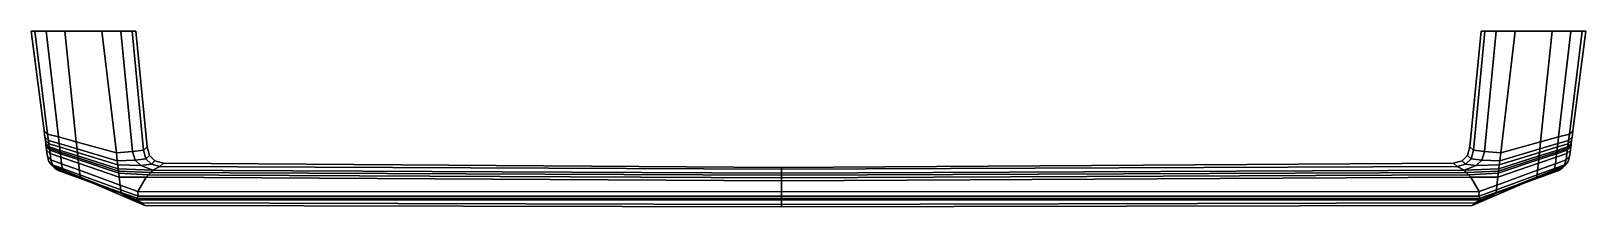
# Model space of a CAD drawing. Extents: x 0 to 238, y -27 to 0.
import ezdxf

# ---------------------------------------------------------------- set-up
doc = ezdxf.new("R2010")
doc.units = 0
doc.layers.add('METAL', color=80, linetype='CONTINUOUS')

msp = doc.modelspace()

# ---------------------------------------------------------------- meshes
at = {"layer": 'METAL'}
mesh = msp.add_polyface(dxfattribs=at)
corners = [(5.17, 0, 5.61), (2.29, 0, 5.61), (2.29, 0, 10.62), (5.17, 0, 11.22), (10.86, 0, 11.22), (5.17, 0, 11.22), (6.93, -16.94, 11.22), (13.06, -18.64, 11.22), (7.04, -18.03, 11.22), (13.2, -19.88, 11.22), (4.18, -16.2, 10.62), (2.29, 0, 10.62), (2.53, -15.76, 8.82), (0.57, 0, 8.82), (1.99, -15.28, 5.61), (0, 0, 5.61), (4.37, -17.74, 10.62), (2.72, -17.25, 8.82), (2.79, -17.74, 8.82), (4.43, -18.26, 10.62), (2.19, -16.74, 5.61), (2.25, -17.23, 5.61), (4.3, -17.23, 10.62), (2.66, -16.75, 8.82), (2.12, -16.25, 5.61), (2.85, -18.24, 8.82), (2.31, -17.72, 5.61), (2.38, -18.21, 5.61), (2.92, -18.73, 8.82), (4.46, -18.52, 10.62), (2.82, -17.99, 8.82), (4.49, -18.77, 10.62), (2.28, -17.48, 5.61), (7.1, -18.57, 11.22), (2.29, 0, 0.6), (5.17, 0), (10.86, 0), (13.06, -18.64), (6.93, -16.94), (5.17, 0), (13.2, -19.88), (7.04, -18.03), (4.18, -16.2, 0.6), (2.29, 0, 0.6), (2.53, -15.76, 2.4), (0.57, 0, 2.4), (4.37, -17.74, 0.6), (4.43, -18.26, 0.6), (2.79, -17.74, 2.4), (2.72, -17.25, 2.4), (4.3, -17.23, 0.6), (2.66, -16.75, 2.4), (2.85, -18.24, 2.4), (2.92, -18.73, 2.4), (4.46, -18.52, 0.6), (4.49, -18.77, 0.6), (2.82, -17.99, 2.4), (7.1, -18.57), (10.86, 0, 11.22), (10.86, 0, 5.61), (10.86, 0), (0.57, 0, 2.4), (0, 0, 5.61), (0.57, 0, 8.82)]
mesh.append_faces([[corners[k] for k in face] for face in [(0, 1, 2, 3), (4, 5, 6, 7), (7, 6, 8, 9), (10, 6, 5, 11), (12, 10, 11, 13), (14, 12, 13, 15), (16, 17, 18, 19), (17, 20, 21, 18), (6, 10, 22, 8), (10, 12, 23, 22), (12, 14, 24, 23), (25, 26, 27, 28), (29, 30, 25, 31), (30, 32, 26, 25), (19, 18, 30, 29), (18, 21, 32, 30), (8, 22, 16, 33), (22, 23, 17, 16), (23, 24, 20, 17), (34, 1, 0, 35), (36, 37, 38, 39), (37, 40, 41, 38), (42, 43, 39, 38), (44, 45, 43, 42), (14, 15, 45, 44), (46, 47, 48, 49), (49, 48, 21, 20), (38, 41, 50, 42), (42, 50, 51, 44), (44, 51, 24, 14), (52, 53, 27, 26), (54, 55, 52, 56), (56, 52, 26, 32), (47, 54, 56, 48), (48, 56, 32, 21), (41, 57, 46, 50), (50, 46, 49, 51), (51, 49, 20, 24), (58, 59, 0, 3), (59, 60, 35, 0), (34, 61, 62, 1), (62, 63, 2, 1)]])
mesh = msp.add_polyface(dxfattribs=at)
corners = [(15.46, 0, 8.82), (13.73, 0, 10.62), (15.55, -18.45, 10.62), (17.21, -18.24, 8.82), (13.74, -24.69, 10.63), (7.57, -22.45, 10.63), (7.65, -22.61, 9.89), (13.69, -24.81, 9.89), (16.23, -25.6, 10.07), (16.17, -25.82, 9.39), (13.73, -24.28, 11.07), (7.48, -22.01, 11.07), (13.65, -23.58, 11.22), (7.39, -21.29, 11.22), (16.38, -25.25, 10.49), (16.37, -24.56, 10.62), (13.06, -18.64, 11.22), (10.86, 0, 11.22), (16.79, -20.57, 10.44), (13.28, -20.49, 11.22), (13.35, -21.11, 11.22), (18.66, -21.31, 9.98), (7.19, -19.39, 11.22), (13.39, -21.42, 11.22), (7.16, -19.12, 11.22), (13.5, -22.35, 11.22), (7.28, -20.2, 11.22), (17.64, -22.38, 10.61), (13.2, -19.88, 11.22), (15.94, -19.74, 10.62), (13.43, -21.73, 11.22), (7.22, -19.66, 11.22), (17.98, -22.02, 10.4), (7.1, -18.57, 11.22), (15.46, 0, 2.4), (17.21, -18.24, 2.4), (15.55, -18.45, 0.6), (13.73, 0, 0.6), (13.74, -24.69, 0.59), (13.69, -24.81, 1.34), (7.65, -22.61, 1.34), (7.57, -22.45, 0.59), (16.23, -25.6, 1.15), (16.17, -25.82, 1.83), (13.73, -24.28, 0.15), (7.48, -22.01, 0.15), (13.65, -23.58), (7.39, -21.29), (16.38, -25.25, 0.74), (16.37, -24.56, 0.6), (13.06, -18.64), (10.86, 0), (16.79, -20.57, 0.79), (18.66, -21.31, 1.25), (13.35, -21.11), (13.28, -20.49), (7.19, -19.39), (7.16, -19.12), (13.39, -21.42), (7.28, -20.2), (13.5, -22.35), (17.64, -22.38, 0.61), (15.94, -19.74, 0.6), (13.2, -19.88), (7.22, -19.66), (13.43, -21.73), (17.98, -22.02, 0.82), (7.1, -18.57), (15.46, 0, 8.82), (15.46, 0, 5.61), (13.73, 0, 5.61), (13.73, 0, 10.62), (15.46, 0, 2.4), (13.73, 0, 0.6), (10.86, 0), (10.86, 0, 5.61), (10.86, 0, 11.22), (16.03, 0, 5.61)]
mesh.append_faces([[corners[k] for k in face] for face in [(0, 1, 2, 3), (4, 5, 6, 7), (8, 4, 7, 9), (10, 11, 5, 4), (12, 13, 11, 10), (14, 10, 4, 8), (15, 12, 10, 14), (16, 2, 1, 17), (18, 19, 20, 21), (22, 23, 20, 24), (13, 12, 25, 26), (25, 12, 15, 27), (2, 16, 28, 29), (26, 25, 30, 31), (30, 25, 27, 32), (31, 30, 23, 22), (24, 20, 19, 33), (18, 29, 28, 19), (34, 35, 36, 37), (38, 39, 40, 41), (42, 43, 39, 38), (44, 38, 41, 45), (46, 44, 45, 47), (48, 42, 38, 44), (49, 48, 44, 46), (50, 51, 37, 36), (52, 53, 54, 55), (56, 57, 54, 58), (47, 59, 60, 46), (60, 61, 49, 46), (36, 62, 63, 50), (59, 64, 65, 60), (65, 66, 61, 60), (64, 56, 58, 65), (57, 67, 55, 54), (52, 55, 63, 62), (68, 69, 70, 71), (70, 69, 72, 73), (73, 74, 75, 70), (75, 76, 71, 70), (68, 77, 69, 69), (69, 77, 72, 72)]])
mesh = msp.add_polyface(dxfattribs=at)
corners = [(17.02, -26.29, 8.16), (16.17, -25.82, 9.39), (13.69, -24.81, 9.89), (17.44, -26.68, 5.61), (16.03, 0, 5.61), (15.46, 0, 8.82), (17.21, -18.24, 8.82), (17.76, -17.74, 5.61), (114.97, -26.53, 8.07), (114.97, -25.84, 9.29), (114.97, -25.63, 9.97), (16.23, -25.6, 10.07), (114.97, -25.28, 10.39), (16.38, -25.25, 10.49), (114.97, -24.59, 10.52), (16.37, -24.56, 10.62), (114.97, -22.94, 10.52), (17.64, -22.38, 10.61), (114.97, -21.75, 9.68), (114.97, -21.15, 8.73), (19.74, -20.73, 8.8), (18.66, -21.31, 9.98), (114.97, -20.89, 5.61), (20.28, -20.23, 5.61), (114.97, -26.91, 5.61), (18.98, -19.87, 5.61), (18.44, -20.36, 8.81), (17.6, -19.53, 8.82), (15.94, -19.74, 10.62), (16.79, -20.57, 10.44), (15.55, -18.45, 10.62), (18.14, -19.04, 5.61), (114.97, -22.44, 10.41), (17.98, -22.02, 10.4), (114.97, -22.04, 10.13), (18.32, -21.66, 10.19), (13.39, -21.42, 11.22), (13.43, -21.73, 11.22), (13.35, -21.11, 11.22), (13.69, -24.81, 1.34), (16.17, -25.82, 1.83), (17.02, -26.29, 3.06), (17.21, -18.24, 2.4), (15.46, 0, 2.4), (114.97, -25.84, 1.94), (114.97, -26.53, 3.16), (16.23, -25.6, 1.15), (114.97, -25.63, 1.25), (16.38, -25.25, 0.74), (114.97, -25.28, 0.84), (16.37, -24.56, 0.6), (114.97, -24.59, 0.7), (17.64, -22.38, 0.61), (114.97, -22.94, 0.7), (19.74, -20.73, 2.42), (114.97, -21.15, 2.5), (114.97, -21.75, 1.55), (18.66, -21.31, 1.25), (18.44, -20.36, 2.41), (17.6, -19.53, 2.41), (16.79, -20.57, 0.79), (15.94, -19.74, 0.6), (15.55, -18.45, 0.6), (17.98, -22.02, 0.82), (114.97, -22.44, 0.81), (18.32, -21.66, 1.04), (114.97, -22.04, 1.09), (13.39, -21.42), (13.43, -21.73), (13.35, -21.11)]
mesh.append_faces([[corners[k] for k in face] for face in [(0, 1, 2, 3), (4, 5, 6, 7), (0, 8, 9, 1), (9, 10, 11, 1), (10, 12, 13, 11), (12, 14, 15, 13), (14, 16, 17, 15), (18, 19, 20, 21), (19, 22, 23, 20), (3, 24, 8, 0), (25, 26, 20, 23), (27, 28, 29, 26), (6, 30, 28, 27), (31, 27, 26, 25), (7, 6, 27, 31), (20, 26, 29, 21), (16, 32, 33, 17), (32, 34, 35, 33), (34, 18, 21, 35), (36, 37, 33, 35), (38, 36, 35, 21), (39, 40, 41, 3), (4, 7, 42, 43), (41, 40, 44, 45), (46, 47, 44, 40), (48, 49, 47, 46), (50, 51, 49, 48), (52, 53, 51, 50), (54, 55, 56, 57), (23, 22, 55, 54), (3, 41, 45, 24), (25, 23, 54, 58), (59, 58, 60, 61), (42, 59, 61, 62), (31, 25, 58, 59), (7, 31, 59, 42), (54, 57, 60, 58), (63, 64, 53, 52), (65, 66, 64, 63), (57, 56, 66, 65), (67, 65, 63, 68), (69, 57, 65, 67)]])
mesh = msp.add_polyface(dxfattribs=at)
corners = [(224.5, -24.81, 9.89), (222.02, -25.82, 9.39), (221.17, -26.29, 8.16), (220.76, -26.68, 5.61), (222.17, 0, 5.61), (220.43, -17.74, 5.61), (220.98, -18.24, 8.82), (222.73, 0, 8.82), (114.97, -25.84, 9.29), (114.97, -26.53, 8.07), (221.96, -25.6, 10.07), (114.97, -25.63, 9.97), (221.81, -25.25, 10.49), (114.97, -25.28, 10.39), (221.82, -24.56, 10.62), (114.97, -24.59, 10.52), (220.55, -22.38, 10.61), (114.97, -22.94, 10.52), (114.97, -21.75, 9.68), (219.53, -21.31, 9.98), (218.46, -20.73, 8.8), (114.97, -21.15, 8.73), (217.91, -20.23, 5.61), (114.97, -20.89, 5.61), (114.97, -26.91, 5.61), (219.21, -19.87, 5.61), (219.75, -20.36, 8.81), (220.59, -19.53, 8.82), (221.4, -20.57, 10.44), (222.25, -19.74, 10.62), (222.64, -18.45, 10.62), (220.05, -19.04, 5.61), (220.21, -22.02, 10.4), (114.97, -22.44, 10.41), (219.87, -21.66, 10.19), (114.97, -22.04, 10.13), (224.8, -21.42, 11.22), (224.76, -21.73, 11.22), (224.84, -21.11, 11.22), (221.17, -26.29, 3.06), (222.02, -25.82, 1.83), (224.5, -24.81, 1.34), (222.73, 0, 2.4), (220.98, -18.24, 2.4), (114.97, -26.53, 3.16), (114.97, -25.84, 1.94), (221.96, -25.6, 1.15), (114.97, -25.63, 1.25), (221.81, -25.25, 0.74), (114.97, -25.28, 0.84), (221.82, -24.56, 0.6), (114.97, -24.59, 0.7), (220.55, -22.38, 0.61), (114.97, -22.94, 0.7), (218.46, -20.73, 2.42), (219.53, -21.31, 1.25), (114.97, -21.75, 1.55), (114.97, -21.15, 2.5), (219.75, -20.36, 2.41), (220.59, -19.53, 2.41), (222.25, -19.74, 0.6), (221.4, -20.57, 0.79), (222.64, -18.45, 0.6), (220.21, -22.02, 0.82), (114.97, -22.44, 0.81), (219.87, -21.66, 1.04), (114.97, -22.04, 1.09), (224.8, -21.42), (224.76, -21.73), (224.84, -21.11)]
mesh.append_faces([[corners[k] for k in face] for face in [(0, 1, 2, 3), (4, 5, 6, 7), (2, 1, 8, 9), (8, 1, 10, 11), (11, 10, 12, 13), (13, 12, 14, 15), (15, 14, 16, 17), (18, 19, 20, 21), (21, 20, 22, 23), (3, 2, 9, 24), (25, 22, 20, 26), (27, 26, 28, 29), (6, 27, 29, 30), (31, 25, 26, 27), (5, 31, 27, 6), (20, 19, 28, 26), (17, 16, 32, 33), (33, 32, 34, 35), (35, 34, 19, 18), (36, 34, 32, 37), (38, 19, 34, 36), (39, 40, 41, 3), (4, 42, 43, 5), (39, 44, 45, 40), (46, 40, 45, 47), (48, 46, 47, 49), (50, 48, 49, 51), (52, 50, 51, 53), (54, 55, 56, 57), (22, 54, 57, 23), (3, 24, 44, 39), (25, 58, 54, 22), (59, 60, 61, 58), (43, 62, 60, 59), (31, 59, 58, 25), (5, 43, 59, 31), (54, 58, 61, 55), (63, 52, 53, 64), (65, 63, 64, 66), (55, 65, 66, 56), (67, 68, 63, 65), (69, 67, 65, 55)]])
mesh = msp.add_polyface(dxfattribs=at)
corners = [(222.73, 0, 8.82), (220.98, -18.24, 8.82), (222.64, -18.45, 10.62), (224.46, 0, 10.62), (224.45, -24.69, 10.63), (224.5, -24.81, 9.89), (230.54, -22.61, 9.89), (230.62, -22.45, 10.63), (221.96, -25.6, 10.07), (222.02, -25.82, 9.39), (224.47, -24.28, 11.07), (230.71, -22.01, 11.07), (224.54, -23.58, 11.22), (230.8, -21.29, 11.22), (221.81, -25.25, 10.49), (221.82, -24.56, 10.62), (225.14, -18.64, 11.22), (227.33, 0, 11.22), (221.4, -20.57, 10.44), (219.53, -21.31, 9.98), (224.84, -21.11, 11.22), (224.91, -20.49, 11.22), (231, -19.39, 11.22), (231.03, -19.12, 11.22), (224.8, -21.42, 11.22), (230.91, -20.2, 11.22), (224.69, -22.35, 11.22), (220.55, -22.38, 10.61), (222.25, -19.74, 10.62), (224.99, -19.88, 11.22), (230.97, -19.66, 11.22), (224.76, -21.73, 11.22), (220.21, -22.02, 10.4), (231.09, -18.57, 11.22), (222.73, 0, 2.4), (224.46, 0, 0.6), (222.64, -18.45, 0.6), (220.98, -18.24, 2.4), (224.45, -24.69, 0.59), (230.62, -22.45, 0.59), (230.54, -22.61, 1.34), (224.5, -24.81, 1.34), (221.96, -25.6, 1.15), (222.02, -25.82, 1.83), (224.47, -24.28, 0.15), (230.71, -22.01, 0.15), (224.54, -23.58), (230.8, -21.29), (221.81, -25.25, 0.74), (221.82, -24.56, 0.6), (225.14, -18.64), (227.33, 0), (221.4, -20.57, 0.79), (224.91, -20.49), (224.84, -21.11), (219.53, -21.31, 1.25), (231, -19.39), (224.8, -21.42), (231.03, -19.12), (224.69, -22.35), (230.91, -20.2), (220.55, -22.38, 0.61), (224.99, -19.88), (222.25, -19.74, 0.6), (224.76, -21.73), (230.97, -19.66), (220.21, -22.02, 0.82), (231.09, -18.57), (222.73, 0, 8.82), (224.46, 0, 10.62), (224.46, 0, 5.61), (222.73, 0, 5.61), (224.46, 0, 0.6), (222.73, 0, 2.4), (227.33, 0, 5.61), (227.33, 0), (227.33, 0, 11.22), (222.17, 0, 5.61)]
mesh.append_faces([[corners[k] for k in face] for face in [(0, 1, 2, 3), (4, 5, 6, 7), (8, 9, 5, 4), (10, 4, 7, 11), (12, 10, 11, 13), (14, 8, 4, 10), (15, 14, 10, 12), (16, 17, 3, 2), (18, 19, 20, 21), (22, 23, 20, 24), (13, 25, 26, 12), (26, 27, 15, 12), (2, 28, 29, 16), (25, 30, 31, 26), (31, 32, 27, 26), (30, 22, 24, 31), (23, 33, 21, 20), (18, 21, 29, 28), (34, 35, 36, 37), (38, 39, 40, 41), (42, 38, 41, 43), (44, 45, 39, 38), (46, 47, 45, 44), (48, 44, 38, 42), (49, 46, 44, 48), (50, 36, 35, 51), (52, 53, 54, 55), (56, 57, 54, 58), (47, 46, 59, 60), (59, 46, 49, 61), (36, 50, 62, 63), (60, 59, 64, 65), (64, 59, 61, 66), (65, 64, 57, 56), (58, 54, 53, 67), (52, 63, 62, 53), (68, 69, 70, 71), (70, 72, 73, 71), (72, 70, 74, 75), (74, 70, 69, 76), (68, 71, 77, 77), (71, 73, 77, 77)]])
mesh = msp.add_polyface(dxfattribs=at)
corners = [(233.02, 0, 5.61), (233.02, 0, 11.22), (235.9, 0, 10.62), (235.9, 0, 5.61), (227.33, 0, 11.22), (225.14, -18.64, 11.22), (231.26, -16.94, 11.22), (233.02, 0, 11.22), (224.99, -19.88, 11.22), (231.15, -18.03, 11.22), (234.01, -16.2, 10.62), (235.9, 0, 10.62), (235.66, -15.76, 8.82), (237.62, 0, 8.82), (236.2, -15.28, 5.61), (238.19, 0, 5.61), (233.83, -17.74, 10.62), (233.76, -18.26, 10.62), (235.4, -17.74, 8.82), (235.47, -17.25, 8.82), (235.94, -17.23, 5.61), (236.01, -16.74, 5.61), (233.89, -17.23, 10.62), (235.53, -16.75, 8.82), (236.07, -16.25, 5.61), (235.34, -18.24, 8.82), (235.28, -18.73, 8.82), (235.81, -18.21, 5.61), (235.88, -17.72, 5.61), (233.73, -18.52, 10.62), (233.7, -18.77, 10.62), (235.37, -17.99, 8.82), (235.91, -17.48, 5.61), (231.09, -18.57, 11.22), (233.02, 0), (235.9, 0, 0.6), (231.26, -16.94), (225.14, -18.64), (227.33, 0), (233.02, 0), (231.15, -18.03), (224.99, -19.88), (234.01, -16.2, 0.6), (235.9, 0, 0.6), (235.66, -15.76, 2.4), (237.62, 0, 2.4), (233.83, -17.74, 0.6), (235.47, -17.25, 2.4), (235.4, -17.74, 2.4), (233.76, -18.26, 0.6), (233.89, -17.23, 0.6), (235.53, -16.75, 2.4), (235.34, -18.24, 2.4), (235.28, -18.73, 2.4), (233.73, -18.52, 0.6), (235.37, -17.99, 2.4), (233.7, -18.77, 0.6), (231.09, -18.57), (227.33, 0, 11.22), (227.33, 0, 5.61), (227.33, 0), (238.19, 0, 5.61), (237.62, 0, 2.4), (237.62, 0, 8.82)]
mesh.append_faces([[corners[k] for k in face] for face in [(0, 1, 2, 3), (4, 5, 6, 7), (5, 8, 9, 6), (10, 11, 7, 6), (12, 13, 11, 10), (14, 15, 13, 12), (16, 17, 18, 19), (19, 18, 20, 21), (6, 9, 22, 10), (10, 22, 23, 12), (12, 23, 24, 14), (25, 26, 27, 28), (29, 30, 25, 31), (31, 25, 28, 32), (17, 29, 31, 18), (18, 31, 32, 20), (9, 33, 16, 22), (22, 16, 19, 23), (23, 19, 21, 24), (34, 0, 35, 35), (0, 3, 35, 35), (36, 37, 38, 39), (37, 36, 40, 41), (42, 36, 39, 43), (44, 42, 43, 45), (14, 44, 45, 15), (46, 47, 48, 49), (47, 21, 20, 48), (36, 42, 50, 40), (42, 44, 51, 50), (44, 14, 24, 51), (52, 28, 27, 53), (54, 55, 52, 56), (55, 32, 28, 52), (49, 48, 55, 54), (48, 20, 32, 55), (40, 50, 46, 57), (50, 51, 47, 46), (51, 24, 21, 47), (58, 1, 0, 59), (59, 0, 34, 60), (35, 3, 61, 62), (61, 3, 2, 63)]])
mesh = msp.add_polyface(dxfattribs=at)
corners = [(3.9, -20.9, 5.61), (17.44, -26.68, 5.61), (13.69, -24.81, 9.89), (5.42, -21.8, 9.39), (7.65, -22.61, 9.89), (4.32, -21.4, 8.16), (7.28, -20.2, 11.22), (4.55, -19.29, 10.62), (4.67, -20.31, 10.62), (7.39, -21.29, 11.22), (2.92, -18.73, 8.82), (3.04, -19.72, 8.82), (2.38, -18.21, 5.61), (2.51, -19.19, 5.61), (5.07, -21.54, 10.07), (3.68, -21.03, 8.53), (7.57, -22.45, 10.63), (3.2, -20.51, 5.61), (4.83, -21.04, 10.49), (3.26, -20.47, 8.75), (7.48, -22.01, 11.07), (2.74, -19.94, 5.61), (7.1, -18.57, 11.22), (4.37, -17.74, 10.62), (4.43, -18.26, 10.62), (7.16, -19.12, 11.22), (13.28, -20.49, 11.22), (13.2, -19.88, 11.22), (7.04, -18.03, 11.22), (7.22, -19.66, 11.22), (4.49, -18.77, 10.62), (2.85, -18.24, 8.82), (7.19, -19.39, 11.22), (4.46, -18.52, 10.62), (5.42, -21.8, 1.83), (7.65, -22.61, 1.34), (13.69, -24.81, 1.34), (4.32, -21.4, 3.06), (7.28, -20.2), (7.39, -21.29), (4.67, -20.31, 0.6), (4.55, -19.29, 0.6), (3.04, -19.72, 2.4), (2.92, -18.73, 2.4), (5.07, -21.54, 1.15), (3.68, -21.03, 2.7), (7.57, -22.45, 0.59), (4.83, -21.04, 0.74), (3.26, -20.47, 2.48), (7.48, -22.01, 0.15), (7.1, -18.57), (7.16, -19.12), (4.43, -18.26, 0.6), (4.37, -17.74, 0.6), (7.04, -18.03), (13.2, -19.88), (13.28, -20.49), (7.22, -19.66), (4.49, -18.77, 0.6), (2.85, -18.24, 2.4), (7.19, -19.39), (4.46, -18.52, 0.6)]
mesh.append_faces([[corners[k] for k in face] for face in [(0, 1, 2, 3), (2, 4, 3, 3), (5, 0, 3, 3), (6, 7, 8, 9), (7, 10, 11, 8), (10, 12, 13, 11), (14, 15, 5, 3), (16, 14, 3, 4), (15, 17, 0, 5), (18, 19, 15, 14), (8, 11, 19, 18), (20, 18, 14, 16), (9, 8, 18, 20), (19, 21, 17, 15), (11, 13, 21, 19), (22, 23, 24, 25), (22, 26, 27, 28), (29, 30, 7, 6), (30, 31, 10, 7), (32, 33, 30, 29), (25, 24, 33, 32), (34, 35, 36, 0), (36, 1, 0, 0), (37, 34, 0, 0), (38, 39, 40, 41), (41, 40, 42, 43), (43, 42, 13, 12), (44, 34, 37, 45), (46, 35, 34, 44), (45, 37, 0, 17), (47, 44, 45, 48), (40, 47, 48, 42), (49, 46, 44, 47), (39, 49, 47, 40), (48, 45, 17, 21), (42, 48, 21, 13), (50, 51, 52, 53), (50, 54, 55, 56), (57, 38, 41, 58), (58, 41, 43, 59), (60, 57, 58, 61), (51, 60, 61, 52)]])
mesh = msp.add_polyface(dxfattribs=at)
corners = [(232.77, -21.8, 9.39), (230.54, -22.61, 9.89), (224.5, -24.81, 9.89), (234.29, -20.9, 5.61), (220.76, -26.68, 5.61), (233.87, -21.4, 8.16), (230.91, -20.2, 11.22), (230.8, -21.29, 11.22), (233.52, -20.31, 10.62), (233.64, -19.29, 10.62), (235.15, -19.72, 8.82), (235.28, -18.73, 8.82), (235.68, -19.19, 5.61), (235.81, -18.21, 5.61), (233.12, -21.54, 10.07), (234.51, -21.03, 8.53), (230.62, -22.45, 10.63), (234.99, -20.51, 5.61), (233.37, -21.04, 10.49), (234.93, -20.47, 8.75), (230.71, -22.01, 11.07), (235.45, -19.94, 5.61), (231.09, -18.57, 11.22), (231.03, -19.12, 11.22), (233.76, -18.26, 10.62), (233.83, -17.74, 10.62), (231.15, -18.03, 11.22), (224.99, -19.88, 11.22), (224.91, -20.49, 11.22), (230.97, -19.66, 11.22), (233.7, -18.77, 10.62), (235.34, -18.24, 8.82), (231, -19.39, 11.22), (233.73, -18.52, 10.62), (224.5, -24.81, 1.34), (232.77, -21.8, 1.83), (230.54, -22.61, 1.34), (233.87, -21.4, 3.06), (230.91, -20.2), (233.64, -19.29, 0.6), (233.52, -20.31, 0.6), (230.8, -21.29), (235.28, -18.73, 2.4), (235.15, -19.72, 2.4), (233.12, -21.54, 1.15), (234.51, -21.03, 2.7), (230.62, -22.45, 0.59), (233.37, -21.04, 0.74), (234.93, -20.47, 2.48), (230.71, -22.01, 0.15), (231.09, -18.57), (233.83, -17.74, 0.6), (233.76, -18.26, 0.6), (231.03, -19.12), (224.91, -20.49), (224.99, -19.88), (231.15, -18.03), (230.97, -19.66), (233.7, -18.77, 0.6), (235.34, -18.24, 2.4), (231, -19.39), (233.73, -18.52, 0.6)]
mesh.append_faces([[corners[k] for k in face] for face in [(0, 1, 2, 3), (2, 4, 3, 3), (5, 0, 3, 3), (6, 7, 8, 9), (9, 8, 10, 11), (11, 10, 12, 13), (14, 0, 5, 15), (16, 1, 0, 14), (15, 5, 3, 17), (18, 14, 15, 19), (8, 18, 19, 10), (20, 16, 14, 18), (7, 20, 18, 8), (19, 15, 17, 21), (10, 19, 21, 12), (22, 23, 24, 25), (22, 26, 27, 28), (29, 6, 9, 30), (30, 9, 11, 31), (32, 29, 30, 33), (23, 32, 33, 24), (3, 4, 34, 35), (34, 36, 35, 35), (37, 3, 35, 35), (38, 39, 40, 41), (39, 42, 43, 40), (42, 13, 12, 43), (44, 45, 37, 35), (46, 44, 35, 36), (45, 17, 3, 37), (47, 48, 45, 44), (40, 43, 48, 47), (49, 47, 44, 46), (41, 40, 47, 49), (48, 21, 17, 45), (43, 12, 21, 48), (50, 51, 52, 53), (50, 54, 55, 56), (57, 58, 39, 38), (58, 59, 42, 39), (60, 61, 58, 57), (53, 52, 61, 60)]])

doc.saveas('drawing.dxf')
